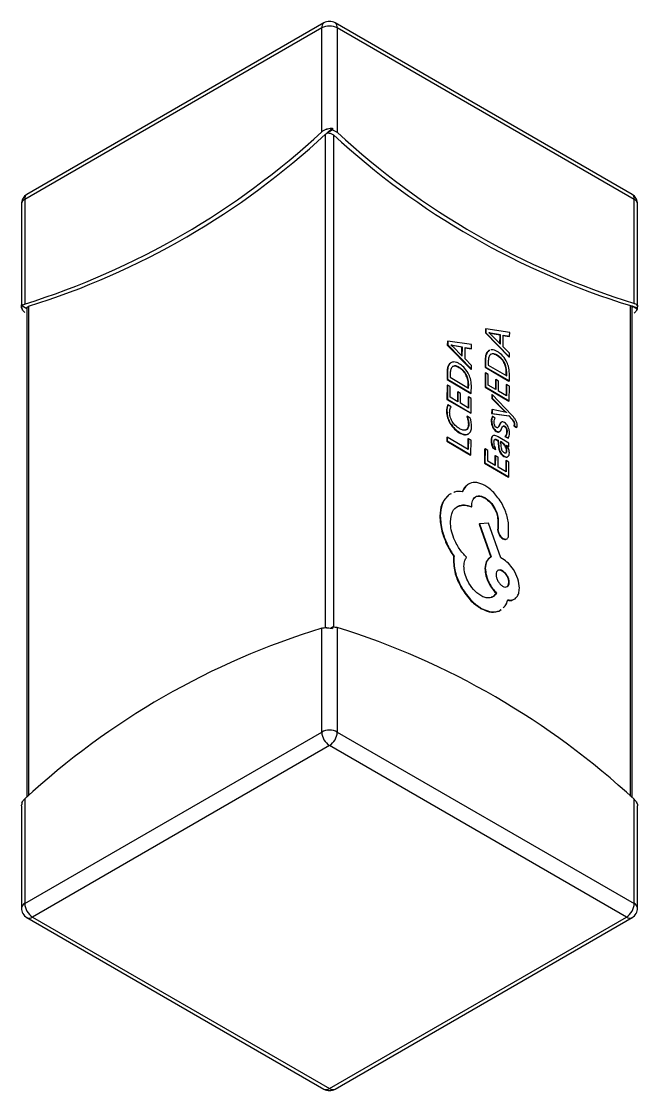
# Model space of a CAD drawing. Header units: millimetres. Extents: x 206 to 880, y 122 to 722.
# Drawn here: x 777.16 to 788.31, y 301.52 to 320.86 of the extents above; entities that cross this region are included whole.
import ezdxf

# ---------------------------------------------------------------- set-up
doc = ezdxf.new("R2010")
doc.units = ezdxf.units.MM

msp = doc.modelspace()

# ---------------------------------------------------------------- linework, layer by layer
at = {"color": 7, "linetype": 'Continuous', "lineweight": 25}
for p, q in [((782.59, 320.744), (777.216, 317.642)), ((782.631, 320.836), (777.257, 317.733)), ((782.59, 318.863), (782.59, 320.744)), ((788.205, 317.733), (782.831, 320.836)), ((782.872, 320.744), (782.872, 318.851)), ((788.246, 317.642), (782.872, 320.744)), ((782.66, 309.894), (782.66, 318.823)), ((782.679, 318.915), (782.679, 318.919)), ((782.691, 318.909), (782.679, 318.915)), ((782.691, 318.849), (782.783, 318.903)), ((782.691, 318.849), (782.691, 318.842)), ((782.783, 318.932), (782.783, 318.903)), ((782.802, 318.81), (782.802, 309.907)), ((777.216, 317.642), (777.216, 315.749)), ((788.246, 315.761), (788.246, 317.642)), ((777.157, 317.56), (777.157, 315.71)), ((788.305, 315.71), (788.305, 317.56)), ((777.164, 315.748), (777.164, 315.719)), ((777.256, 315.665), (777.164, 315.719)), ((777.175, 315.678), (777.164, 315.671)), ((777.164, 315.671), (777.164, 315.675)), ((777.257, 315.687), (777.257, 306.833)), ((777.286, 315.708), (777.286, 306.858)), ((788.176, 306.846), (788.176, 315.72)), ((788.205, 306.821), (788.205, 315.687)), ((788.298, 315.659), (788.206, 315.712)), ((788.298, 315.731), (788.287, 315.725)), ((788.298, 315.731), (788.298, 315.735)), ((788.298, 315.688), (788.298, 315.659)), ((777.256, 315.665), (777.257, 315.665)), ((785.558, 315.299), (785.551, 315.295)), ((785.551, 315.295), (785.551, 315.227)), ((785.558, 315.299), (785.558, 315.231)), ((785.991, 315.236), (785.558, 315.299)), ((785.558, 315.231), (785.551, 315.227)), ((785.551, 315.227), (785.981, 314.785)), ((785.558, 315.231), (785.988, 314.789)), ((785.613, 315.232), (785.613, 315.231)), ((785.636, 315.218), (785.624, 315.221)), ((785.643, 315.222), (785.636, 315.218)), ((785.816, 315.188), (785.636, 315.218)), ((785.823, 315.192), (785.643, 315.222)), ((785.643, 315.205), (785.822, 315.025)), ((785.815, 315.032), (785.816, 315.188)), ((785.823, 315.192), (785.816, 315.188)), ((785.822, 315.025), (785.823, 315.192)), ((785.871, 314.977), (785.872, 315.183)), ((785.872, 315.183), (785.99, 315.165)), ((785.872, 315.178), (785.983, 315.161)), ((785.99, 315.165), (785.983, 315.161)), ((785.99, 315.165), (785.991, 315.236)), ((784.863, 315.074), (784.862, 315.006)), ((784.87, 315.01), (784.862, 315.006)), ((784.862, 315.006), (785.293, 314.564)), ((784.87, 315.078), (784.863, 315.074)), ((784.87, 315.078), (784.87, 315.01)), ((785.303, 315.015), (784.87, 315.078)), ((784.87, 315.01), (785.3, 314.568)), ((784.925, 315.011), (784.925, 315.01)), ((784.948, 314.997), (784.936, 315)), ((784.955, 315.001), (784.948, 314.997)), ((785.128, 314.967), (784.948, 314.997)), ((785.135, 314.971), (784.955, 315.001)), ((784.955, 314.984), (785.134, 314.805)), ((785.127, 314.812), (785.128, 314.967)), ((785.135, 314.971), (785.128, 314.967)), ((785.134, 314.805), (785.135, 314.971)), ((785.183, 314.756), (785.184, 314.962)), ((785.184, 314.962), (785.302, 314.944)), ((785.184, 314.957), (785.295, 314.94)), ((785.302, 314.944), (785.295, 314.94)), ((785.302, 314.944), (785.303, 315.015)), ((785.624, 314.907), (785.606, 314.902)), ((785.613, 314.906), (785.606, 314.902)), ((785.631, 314.911), (785.613, 314.906)), ((785.988, 314.86), (785.871, 314.977)), ((785.3, 314.639), (785.183, 314.756)), ((785.548, 314.747), (785.547, 314.606)), ((785.555, 314.752), (785.548, 314.747)), ((785.555, 314.752), (785.554, 314.61)), ((785.604, 314.72), (785.604, 314.645)), ((785.661, 314.841), (785.639, 314.835)), ((785.668, 314.845), (785.646, 314.839)), ((785.768, 314.823), (785.761, 314.819)), ((785.988, 314.789), (785.981, 314.785)), ((785.988, 314.789), (785.988, 314.86)), ((784.86, 314.526), (784.859, 314.385)), ((784.867, 314.531), (784.86, 314.526)), ((784.867, 314.531), (784.866, 314.389)), ((784.925, 314.685), (784.918, 314.681)), ((784.973, 314.62), (784.951, 314.614)), ((784.98, 314.624), (784.958, 314.618)), ((785.08, 314.602), (785.072, 314.598)), ((785.3, 314.568), (785.293, 314.564)), ((785.3, 314.568), (785.3, 314.639)), ((785.554, 314.61), (785.547, 314.606)), ((785.547, 314.606), (785.978, 314.353)), ((785.554, 314.61), (785.985, 314.357)), ((785.604, 314.645), (785.937, 314.45)), ((785.893, 314.696), (785.886, 314.692)), ((785.937, 314.522), (785.93, 314.518)), ((785.93, 314.454), (785.93, 314.518)), ((785.937, 314.45), (785.937, 314.522)), ((784.866, 314.389), (784.859, 314.385)), ((784.859, 314.385), (785.29, 314.132)), ((784.866, 314.389), (785.297, 314.136)), ((784.916, 314.499), (784.916, 314.424)), ((784.916, 314.424), (785.248, 314.229)), ((785.205, 314.475), (785.198, 314.471)), ((785.546, 314.501), (785.545, 314.245)), ((785.553, 314.505), (785.546, 314.501)), ((785.553, 314.505), (785.552, 314.249)), ((785.603, 314.476), (785.553, 314.505)), ((785.602, 314.284), (785.603, 314.476)), ((785.734, 314.377), (785.733, 314.207)), ((785.741, 314.381), (785.734, 314.377)), ((785.741, 314.381), (785.74, 314.203)), ((785.79, 314.352), (785.741, 314.381)), ((785.789, 314.174), (785.79, 314.352)), ((785.985, 314.357), (785.978, 314.353)), ((785.985, 314.357), (785.986, 314.494)), ((784.858, 314.28), (784.856, 314.024)), ((784.865, 314.284), (784.858, 314.28)), ((784.865, 314.284), (784.863, 314.028)), ((784.915, 314.255), (784.865, 314.284)), ((784.914, 314.063), (784.915, 314.255)), ((785.046, 314.156), (785.045, 313.986)), ((785.053, 314.16), (785.046, 314.156)), ((785.053, 314.16), (785.052, 313.982)), ((785.102, 314.131), (785.053, 314.16)), ((785.101, 313.953), (785.102, 314.131)), ((785.241, 314.233), (785.242, 314.297)), ((785.249, 314.301), (785.242, 314.297)), ((785.248, 314.229), (785.249, 314.301)), ((785.297, 314.136), (785.29, 314.132)), ((785.297, 314.136), (785.298, 314.273)), ((785.552, 314.249), (785.545, 314.245)), ((785.545, 314.245), (785.976, 313.992)), ((785.552, 314.249), (785.983, 313.997)), ((785.74, 314.203), (785.602, 314.284)), ((785.934, 314.089), (785.789, 314.174)), ((785.929, 314.288), (785.927, 314.094)), ((785.936, 314.292), (785.929, 314.288)), ((785.936, 314.292), (785.934, 314.089)), ((785.985, 314.264), (785.936, 314.292)), ((785.983, 313.997), (785.985, 314.264)), ((784.863, 314.028), (784.856, 314.024)), ((784.856, 314.024), (785.288, 313.772)), ((784.863, 314.028), (785.295, 313.776)), ((785.052, 313.982), (784.914, 314.063)), ((785.246, 313.868), (785.101, 313.953)), ((785.24, 314.067), (785.239, 313.873)), ((785.247, 314.071), (785.24, 314.067)), ((785.247, 314.071), (785.246, 313.868)), ((785.297, 314.043), (785.247, 314.071)), ((785.295, 313.776), (785.297, 314.043)), ((785.668, 314.106), (785.667, 314.041)), ((785.674, 314.046), (785.667, 314.041)), ((785.667, 314.041), (785.899, 313.809)), ((785.675, 314.11), (785.668, 314.106)), ((785.675, 314.11), (785.674, 314.046)), ((785.674, 314.046), (785.906, 313.813)), ((786.028, 313.741), (785.675, 314.11)), ((785.983, 313.997), (785.976, 313.992)), ((784.855, 313.815), (784.848, 313.811)), ((784.873, 313.923), (784.866, 313.919)), ((784.931, 313.889), (784.873, 313.923)), ((785.295, 313.776), (785.288, 313.772)), ((785.666, 313.835), (785.665, 313.766)), ((785.673, 313.77), (785.665, 313.766)), ((785.665, 313.766), (785.974, 313.725)), ((785.673, 313.839), (785.666, 313.835)), ((785.673, 313.839), (785.673, 313.77)), ((785.905, 313.796), (785.673, 313.839)), ((785.673, 313.77), (785.981, 313.729)), ((785.906, 313.813), (785.899, 313.809)), ((785.931, 313.789), (785.905, 313.796)), ((785.931, 313.791), (785.929, 313.79)), ((785.931, 313.791), (785.931, 313.789)), ((784.917, 313.596), (784.91, 313.592)), ((785.223, 313.718), (785.216, 313.714)), ((785.276, 313.687), (785.223, 313.718)), ((785.251, 313.573), (785.244, 313.569)), ((785.665, 313.64), (785.658, 313.636)), ((785.679, 313.716), (785.672, 313.712)), ((785.731, 313.686), (785.679, 313.716)), ((785.805, 313.558), (785.798, 313.554)), ((785.839, 313.611), (785.832, 313.607)), ((785.846, 313.615), (785.838, 313.611)), ((785.981, 313.729), (785.974, 313.725)), ((785.974, 313.725), (786.03, 313.665)), ((785.981, 313.729), (786.037, 313.669)), ((786.037, 313.669), (786.03, 313.665)), ((786.073, 313.548), (786.066, 313.544)), ((786.08, 313.579), (786.073, 313.575)), ((786.073, 313.548), (786.121, 313.52)), ((785.084, 313.426), (785.077, 313.422)), ((785.241, 313.398), (785.234, 313.394)), ((785.689, 313.528), (785.681, 313.524)), ((785.754, 313.45), (785.747, 313.445)), ((785.803, 313.439), (785.796, 313.435)), ((785.804, 313.438), (785.811, 313.442)), ((785.902, 313.539), (785.894, 313.535)), ((785.912, 313.356), (785.905, 313.352)), ((785.912, 313.356), (785.968, 313.324)), ((785.943, 313.441), (785.936, 313.437)), ((786.066, 313.544), (786.114, 313.516)), ((786.121, 313.52), (786.114, 313.516)), ((784.859, 313.339), (784.852, 313.335)), ((784.852, 313.335), (784.852, 313.271)), ((784.859, 313.275), (784.852, 313.271)), ((784.852, 313.271), (785.283, 313.018)), ((784.859, 313.339), (784.859, 313.275)), ((785.241, 313.115), (784.859, 313.339)), ((784.859, 313.275), (785.29, 313.022)), ((785.236, 313.309), (785.234, 313.119)), ((785.243, 313.313), (785.236, 313.309)), ((785.243, 313.313), (785.241, 313.115)), ((785.292, 313.284), (785.243, 313.313)), ((785.29, 313.022), (785.292, 313.284)), ((785.662, 313.29), (785.655, 313.285)), ((785.782, 313.286), (785.775, 313.282)), ((785.775, 313.282), (785.787, 313.169)), ((785.978, 313.233), (785.78, 313.349)), ((785.782, 313.286), (785.794, 313.173)), ((785.794, 313.173), (785.787, 313.169)), ((785.853, 313.244), (785.823, 313.262)), ((785.823, 313.262), (785.833, 313.173)), ((785.846, 313.24), (785.824, 313.253)), ((785.853, 313.244), (785.846, 313.24)), ((785.905, 313.352), (785.961, 313.32)), ((785.916, 313.181), (785.909, 313.177)), ((785.93, 313.199), (785.978, 313.171)), ((785.93, 313.197), (785.93, 313.199)), ((785.937, 313.187), (785.971, 313.167)), ((785.968, 313.324), (785.961, 313.32)), ((785.978, 313.171), (785.971, 313.167)), ((785.978, 313.171), (785.978, 313.233)), ((785.29, 313.022), (785.283, 313.018)), ((785.538, 313.126), (785.536, 312.87)), ((785.545, 313.13), (785.538, 313.126)), ((785.545, 313.13), (785.543, 312.874)), ((785.594, 313.101), (785.545, 313.13)), ((785.593, 312.909), (785.594, 313.101)), ((785.69, 313.151), (785.683, 313.147)), ((785.683, 313.147), (785.736, 313.116)), ((785.69, 313.151), (785.743, 313.12)), ((785.725, 313.002), (785.724, 312.833)), ((785.732, 313.006), (785.725, 313.002)), ((785.732, 313.006), (785.731, 312.829)), ((785.782, 312.977), (785.732, 313.006)), ((785.743, 313.12), (785.736, 313.116)), ((785.781, 312.8), (785.782, 312.977)), ((785.894, 312.997), (785.887, 312.992)), ((785.94, 313.099), (785.933, 313.094)), ((785.951, 312.983), (785.958, 312.987)), ((785.96, 312.989), (785.958, 312.988)), ((785.543, 312.874), (785.536, 312.87)), ((785.536, 312.87), (785.968, 312.618)), ((785.543, 312.874), (785.975, 312.622)), ((785.731, 312.829), (785.593, 312.909)), ((785.926, 312.715), (785.781, 312.8)), ((785.92, 312.913), (785.919, 312.719)), ((785.927, 312.918), (785.92, 312.913)), ((785.927, 312.918), (785.926, 312.715)), ((785.976, 312.889), (785.927, 312.918)), ((785.975, 312.622), (785.976, 312.889)), ((785.975, 312.622), (785.968, 312.618)), ((784.924, 312.314), (784.89, 312.299)), ((784.897, 312.303), (784.89, 312.299)), ((784.932, 312.318), (784.897, 312.303)), ((785.546, 312.245), (785.539, 312.241)), ((785.305, 312.082), (785.298, 312.078)), ((785.305, 312.082), (785.305, 312.11)), ((784.734, 311.916), (784.727, 311.912)), ((785.777, 311.847), (785.776, 311.688)), ((785.784, 311.851), (785.777, 311.847)), ((785.784, 311.851), (785.783, 311.692)), ((785.445, 311.773), (785.437, 311.769)), ((785.437, 311.769), (785.649, 311.17)), ((785.608, 311.787), (785.445, 311.773)), ((785.445, 311.773), (785.656, 311.175)), ((785.832, 311.16), (785.608, 311.787)), ((785.779, 311.673), (785.772, 311.669)), ((785.783, 311.692), (785.776, 311.688)), ((785.97, 311.554), (785.971, 311.763)), ((784.851, 311.423), (784.844, 311.419)), ((785.874, 311.508), (785.867, 311.504)), ((784.979, 311.111), (784.972, 311.107)), ((784.985, 311.188), (784.978, 311.184)), ((785.656, 311.175), (785.649, 311.17)), ((785.862, 311.142), (785.832, 311.16)), ((785.55, 310.971), (785.543, 310.967)), ((785.983, 310.714), (785.976, 310.71)), ((785.123, 310.619), (785.116, 310.615)), ((785.751, 310.521), (785.744, 310.516)), ((785.472, 310.248), (785.465, 310.244)), ((785.8, 310.196), (785.83, 310.222)), ((785.807, 310.201), (785.8, 310.196)), ((785.807, 310.201), (785.837, 310.226)), ((782.59, 308.006), (782.59, 309.887)), ((782.679, 309.891), (782.679, 309.895)), ((782.684, 309.892), (782.679, 309.895)), ((782.747, 309.886), (782.783, 309.907)), ((782.783, 309.907), (782.783, 309.878)), ((782.872, 309.899), (782.872, 308.006)), ((777.216, 304.904), (782.59, 308.006)), ((782.872, 308.006), (788.246, 304.904)), ((782.731, 307.761), (777.357, 304.659)), ((788.105, 304.659), (782.731, 307.761)), ((777.216, 306.797), (777.216, 304.904)), ((788.246, 304.904), (788.246, 306.784)), ((777.157, 306.672), (777.157, 304.822)), ((777.164, 306.723), (777.164, 306.694)), ((788.298, 306.707), (788.298, 306.711)), ((788.301, 306.702), (788.304, 306.672)), ((788.305, 304.822), (788.305, 306.672)), ((777.257, 304.649), (782.631, 301.546)), ((777.357, 304.659), (782.731, 301.556)), ((782.731, 301.556), (788.105, 304.659)), ((782.831, 301.546), (788.205, 304.649))]:
    msp.add_line(p, q, dxfattribs=at)
at = {"color": 7, "linetype": 'Continuous', "lineweight": 25, "flags": 128}
msp.add_lwpolyline([(788.206, 315.712), (788.201, 315.711), (788.197, 315.711)], dxfattribs=at)
at = {"color": 7, "linetype": 'Continuous', "lineweight": 25}
for centre, radius, start, end in [((782.69, 320.754), 0.101, 125.698, 185.6204), ((782.731, 320.471), 0.307, 62.6097, 117.3903), ((782.731, 320.662), 0.2, 60.0027, 119.9973), ((782.772, 320.754), 0.101, 354.3796, 54.302), ((773.023, 329.177), 14.067, 287.3407, 312.8495), ((773.094, 329.136), 14.067, 287.3407, 312.8495), ((795.885, 333.723), 19.839, 228.2659, 228.3095), ((769.536, 333.7), 19.839, 311.534, 311.8908), ((792.287, 329.088), 13.985, 227.2961, 252.9052), ((792.358, 329.129), 13.985, 227.2961, 252.9052), ((777.357, 317.56), 0.2, 119.9973, 180), ((777.257, 317.55), 0.101, 114.3747, 174.3052), ((777.316, 317.652), 0.101, 125.698, 185.6204), ((788.105, 317.56), 0.2, 0, 60.0027), ((788.146, 317.652), 0.101, 354.3796, 54.302), ((788.205, 317.55), 0.101, 5.6948, 65.6253), ((774.847, 324.501), 9.125, 284.7104, 284.7837), ((790.575, 324.524), 9.125, 254.9537, 255.5526), ((786.701, 296.519), 13.985, 107.0948, 132.7039), ((778.68, 296.471), 14.067, 47.1505, 72.6593), ((782.731, 307.733), 0.307, 62.6097, 117.3903), ((782.897, 308.02), 0.307, 182.6055, 237.3945), ((782.565, 308.02), 0.307, 302.6055, 357.3945), ((777.257, 304.812), 0.101, 114.3747, 174.3052), ((777.523, 304.918), 0.307, 182.6055, 237.3945), ((787.939, 304.918), 0.307, 302.6055, 357.3945), ((788.205, 304.812), 0.101, 5.6948, 65.6253), ((777.357, 304.822), 0.2, 180, 240.0027), ((777.298, 304.74), 0.101, 245.686, 305.6182), ((788.164, 304.74), 0.101, 234.3818, 294.314), ((788.105, 304.822), 0.2, 299.9973, 0), ((782.672, 301.638), 0.101, 245.686, 305.6182), ((782.79, 301.638), 0.101, 234.3818, 294.314), ((782.731, 301.72), 0.2, 240.0027, 299.9973)]:
    msp.add_arc(centre, radius, start, end, dxfattribs=at)
for points, knots in [([(782.59, 318.863), (782.605, 318.875), (782.631, 318.896), (782.665, 318.909), (782.679, 318.915)], [0, 0, 0, 0, 0.560034, 1, 1, 1, 1]), ([(782.66, 318.823), (782.665, 318.827), (782.675, 318.834), (782.686, 318.84), (782.691, 318.842)], [0, 0, 0, 0, 0.559806, 1, 1, 1, 1]), ([(782.679, 318.919), (782.681, 318.919), (782.685, 318.919), (782.689, 318.919), (782.691, 318.919)], [0, 0, 0, 0, 0.56, 1, 1, 1, 1]), ([(782.691, 318.919), (782.708, 318.923), (782.739, 318.931), (782.769, 318.932), (782.783, 318.932)], [0, 0, 0, 0, 0.559859, 1, 1, 1, 1]), ([(782.691, 318.919), (782.691, 318.917), (782.691, 318.914), (782.691, 318.91), (782.691, 318.909)], [0, 0, 0, 0, 0.559989, 1, 1, 1, 1]), ([(782.691, 318.842), (782.701, 318.843), (782.723, 318.845), (782.764, 318.836), (782.788, 318.82), (782.802, 318.81)], [0, 0, 0, 0, 0.280252, 0.560887, 1, 1, 1, 1]), ([(782.783, 318.903), (782.801, 318.895), (782.835, 318.881), (782.861, 318.86), (782.872, 318.851)], [0, 0, 0, 0, 0.559694, 1, 1, 1, 1]), ([(777.161, 315.68), (777.159, 315.693), (777.155, 315.716), (777.161, 315.738), (777.164, 315.748)], [0, 0, 0, 0, 0.559819, 1, 1, 1, 1]), ([(777.161, 315.68), (777.164, 315.68), (777.168, 315.679), (777.173, 315.678), (777.175, 315.678)], [0, 0, 0, 0, 0.559989, 1, 1, 1, 1]), ([(777.164, 315.675), (777.163, 315.676), (777.162, 315.678), (777.162, 315.679), (777.161, 315.68)], [0, 0, 0, 0, 0.56, 1, 1, 1, 1]), ([(777.164, 315.719), (777.17, 315.725), (777.182, 315.738), (777.205, 315.745), (777.216, 315.749)], [0, 0, 0, 0, 0.558396, 1, 1, 1, 1]), ([(777.258, 315.682), (777.258, 315.686), (777.259, 315.697), (777.275, 315.704), (777.286, 315.708)], [0, 0, 0, 0, 0.330823, 1, 1, 1, 1]), ([(788.176, 315.72), (788.18, 315.719), (788.189, 315.716), (788.194, 315.712), (788.197, 315.711)], [0, 0, 0, 0, 0.559806, 1, 1, 1, 1]), ([(788.197, 315.711), (788.201, 315.703), (788.206, 315.694), (788.204, 315.684), (788.204, 315.682)], [0, 0, 0, 0, 0.815158, 1, 1, 1, 1]), ([(788.246, 315.761), (788.259, 315.757), (788.282, 315.749), (788.293, 315.737), (788.298, 315.731)], [0, 0, 0, 0, 0.559773, 1, 1, 1, 1]), ([(788.287, 315.725), (788.29, 315.725), (788.294, 315.726), (788.299, 315.727), (788.301, 315.727)], [0, 0, 0, 0, 0.560011, 1, 1, 1, 1]), ([(788.298, 315.735), (788.299, 315.733), (788.3, 315.731), (788.301, 315.728), (788.301, 315.727)], [0, 0, 0, 0, 0.56, 1, 1, 1, 1]), ([(788.301, 315.727), (788.303, 315.72), (788.308, 315.708), (788.301, 315.694), (788.298, 315.688)], [0, 0, 0, 0, 0.559705, 1, 1, 1, 1]), ([(777.216, 315.598), (777.203, 315.611), (777.18, 315.634), (777.169, 315.66), (777.164, 315.671)], [0, 0, 0, 0, 0.559975, 1, 1, 1, 1]), ([(788.298, 315.659), (788.292, 315.644), (788.28, 315.618), (788.257, 315.595), (788.246, 315.586)], [0, 0, 0, 0, 0.559772, 1, 1, 1, 1]), ([(785.643, 315.222), (785.639, 315.223), (785.629, 315.226), (785.619, 315.23), (785.613, 315.232)], [0, 0, 0, 0, 0.461299, 1, 1, 1, 1]), ([(785.613, 315.231), (785.62, 315.226), (785.63, 315.218), (785.64, 315.208), (785.643, 315.205)], [0, 0, 0, 0, 0.62739, 1, 1, 1, 1]), ([(784.955, 315.001), (784.951, 315.002), (784.941, 315.005), (784.93, 315.009), (784.925, 315.011)], [0, 0, 0, 0, 0.461299, 1, 1, 1, 1]), ([(784.925, 315.01), (784.931, 315.005), (784.942, 314.997), (784.951, 314.987), (784.955, 314.984)], [0, 0, 0, 0, 0.62739, 1, 1, 1, 1]), ([(785.606, 314.902), (785.587, 314.882), (785.553, 314.845), (785.549, 314.778), (785.548, 314.747)], [0, 0, 0, 0, 0.541032, 1, 1, 1, 1]), ([(785.613, 314.906), (785.595, 314.886), (785.56, 314.849), (785.557, 314.782), (785.555, 314.752)], [0, 0, 0, 0, 0.541032, 1, 1, 1, 1]), ([(785.767, 314.891), (785.75, 314.9), (785.717, 314.916), (785.677, 314.927), (785.659, 314.92), (785.653, 314.918)], [0, 0, 0, 0, 0.422131, 0.812827, 1, 1, 1, 1]), ([(785.646, 314.839), (785.633, 314.824), (785.608, 314.795), (785.606, 314.744), (785.604, 314.72)], [0, 0, 0, 0, 0.529515, 1, 1, 1, 1]), ([(785.768, 314.823), (785.754, 314.83), (785.727, 314.844), (785.695, 314.854), (785.681, 314.849), (785.677, 314.848)], [0, 0, 0, 0, 0.441196, 0.833008, 1, 1, 1, 1]), ([(785.761, 314.819), (785.747, 314.826), (785.72, 314.839), (785.691, 314.85), (785.679, 314.846), (785.677, 314.846)], [0, 0, 0, 0, 0.488851, 0.922983, 1, 1, 1, 1]), ([(785.886, 314.692), (785.877, 314.706), (785.859, 314.736), (785.816, 314.782), (785.782, 314.804), (785.761, 314.819)], [0, 0, 0, 0, 0.25995, 0.527871, 1, 1, 1, 1]), ([(785.927, 314.722), (785.902, 314.761), (785.855, 314.833), (785.794, 314.873), (785.767, 314.891)], [0, 0, 0, 0, 0.540507, 1, 1, 1, 1]), ([(785.893, 314.696), (785.884, 314.711), (785.866, 314.74), (785.823, 314.786), (785.789, 314.808), (785.768, 314.823)], [0, 0, 0, 0, 0.25995, 0.527871, 1, 1, 1, 1]), ([(785.986, 314.494), (785.984, 314.537), (785.98, 314.611), (785.943, 314.689), (785.927, 314.722)], [0, 0, 0, 0, 0.577296, 1, 1, 1, 1]), ([(784.918, 314.681), (784.899, 314.661), (784.865, 314.624), (784.861, 314.557), (784.86, 314.526)], [0, 0, 0, 0, 0.541032, 1, 1, 1, 1]), ([(784.925, 314.685), (784.906, 314.665), (784.872, 314.628), (784.868, 314.561), (784.867, 314.531)], [0, 0, 0, 0, 0.541032, 1, 1, 1, 1]), ([(784.958, 314.618), (784.944, 314.603), (784.92, 314.574), (784.917, 314.523), (784.916, 314.499)], [0, 0, 0, 0, 0.529515, 1, 1, 1, 1]), ([(785.078, 314.67), (785.061, 314.679), (785.029, 314.696), (784.973, 314.707), (784.943, 314.693), (784.925, 314.685)], [0, 0, 0, 0, 0.297635, 0.573106, 1, 1, 1, 1]), ([(785.08, 314.602), (785.066, 314.609), (785.039, 314.623), (785.007, 314.633), (784.993, 314.628), (784.989, 314.627)], [0, 0, 0, 0, 0.441196, 0.833008, 1, 1, 1, 1]), ([(785.072, 314.598), (785.059, 314.605), (785.032, 314.618), (785.003, 314.629), (784.991, 314.625), (784.989, 314.625)], [0, 0, 0, 0, 0.488851, 0.922983, 1, 1, 1, 1]), ([(785.198, 314.471), (785.189, 314.486), (785.171, 314.515), (785.128, 314.561), (785.094, 314.583), (785.072, 314.598)], [0, 0, 0, 0, 0.25995, 0.527871, 1, 1, 1, 1]), ([(785.239, 314.501), (785.213, 314.54), (785.167, 314.612), (785.106, 314.652), (785.078, 314.67)], [0, 0, 0, 0, 0.540507, 1, 1, 1, 1]), ([(785.205, 314.475), (785.196, 314.49), (785.178, 314.519), (785.135, 314.565), (785.101, 314.587), (785.08, 314.602)], [0, 0, 0, 0, 0.25995, 0.527871, 1, 1, 1, 1]), ([(785.93, 314.518), (785.928, 314.552), (785.926, 314.608), (785.897, 314.668), (785.886, 314.692)], [0, 0, 0, 0, 0.591294, 1, 1, 1, 1]), ([(785.937, 314.522), (785.936, 314.556), (785.933, 314.612), (785.905, 314.672), (785.893, 314.696)], [0, 0, 0, 0, 0.591294, 1, 1, 1, 1]), ([(785.242, 314.297), (785.24, 314.331), (785.238, 314.387), (785.209, 314.447), (785.198, 314.471)], [0, 0, 0, 0, 0.591294, 1, 1, 1, 1]), ([(785.249, 314.301), (785.247, 314.335), (785.245, 314.391), (785.216, 314.451), (785.205, 314.475)], [0, 0, 0, 0, 0.591294, 1, 1, 1, 1]), ([(785.298, 314.273), (785.296, 314.316), (785.291, 314.39), (785.254, 314.468), (785.239, 314.501)], [0, 0, 0, 0, 0.577296, 1, 1, 1, 1]), ([(784.866, 313.919), (784.86, 313.902), (784.849, 313.87), (784.848, 313.831), (784.848, 313.811)], [0, 0, 0, 0, 0.516592, 1, 1, 1, 1]), ([(784.848, 313.811), (784.851, 313.771), (784.856, 313.699), (784.894, 313.624), (784.91, 313.592)], [0, 0, 0, 0, 0.568137, 1, 1, 1, 1]), ([(784.873, 313.923), (784.867, 313.906), (784.856, 313.874), (784.855, 313.835), (784.855, 313.815)], [0, 0, 0, 0, 0.516592, 1, 1, 1, 1]), ([(784.855, 313.815), (784.858, 313.775), (784.863, 313.703), (784.901, 313.628), (784.917, 313.596)], [0, 0, 0, 0, 0.568137, 1, 1, 1, 1]), ([(784.905, 313.787), (784.907, 313.809), (784.909, 313.849), (784.925, 313.877), (784.931, 313.889)], [0, 0, 0, 0, 0.564823, 1, 1, 1, 1]), ([(784.952, 313.623), (784.937, 313.654), (784.909, 313.71), (784.906, 313.763), (784.905, 313.787)], [0, 0, 0, 0, 0.545172, 1, 1, 1, 1]), ([(785.899, 313.809), (785.904, 313.804), (785.909, 313.798), (785.915, 313.794), (785.916, 313.793)], [0, 0, 0, 0, 0.927951, 1, 1, 1, 1]), ([(785.906, 313.813), (785.911, 313.808), (785.919, 313.8), (785.927, 313.793), (785.931, 313.791)], [0, 0, 0, 0, 0.638425, 1, 1, 1, 1]), ([(786.126, 313.557), (786.125, 313.573), (786.122, 313.605), (786.098, 313.655), (786.066, 313.701), (786.041, 313.727), (786.028, 313.741)], [0, 0, 0, 0, 0.242258, 0.495139, 0.726622, 1, 1, 1, 1]), ([(784.91, 313.592), (784.937, 313.553), (784.987, 313.481), (785.049, 313.441), (785.077, 313.422)], [0, 0, 0, 0, 0.535916, 1, 1, 1, 1]), ([(784.917, 313.596), (784.944, 313.557), (784.994, 313.485), (785.056, 313.445), (785.084, 313.426)], [0, 0, 0, 0, 0.535916, 1, 1, 1, 1]), ([(785.082, 313.495), (785.054, 313.514), (785.006, 313.545), (784.968, 313.601), (784.952, 313.623)], [0, 0, 0, 0, 0.585906, 1, 1, 1, 1]), ([(785.244, 313.569), (785.242, 313.542), (785.238, 313.496), (785.21, 313.476), (785.198, 313.468)], [0, 0, 0, 0, 0.571087, 1, 1, 1, 1]), ([(785.251, 313.573), (785.249, 313.547), (785.245, 313.5), (785.217, 313.48), (785.205, 313.472)], [0, 0, 0, 0, 0.571087, 1, 1, 1, 1]), ([(785.216, 313.714), (785.225, 313.687), (785.242, 313.636), (785.243, 313.59), (785.244, 313.569)], [0, 0, 0, 0, 0.540106, 1, 1, 1, 1]), ([(785.223, 313.718), (785.232, 313.691), (785.249, 313.64), (785.251, 313.594), (785.251, 313.573)], [0, 0, 0, 0, 0.540106, 1, 1, 1, 1]), ([(785.301, 313.535), (785.3, 313.563), (785.299, 313.612), (785.283, 313.665), (785.276, 313.687)], [0, 0, 0, 0, 0.595834, 1, 1, 1, 1]), ([(785.672, 313.712), (785.667, 313.7), (785.659, 313.677), (785.658, 313.649), (785.658, 313.636)], [0, 0, 0, 0, 0.549614, 1, 1, 1, 1]), ([(785.658, 313.636), (785.658, 313.615), (785.66, 313.579), (785.675, 313.54), (785.681, 313.524)], [0, 0, 0, 0, 0.581614, 1, 1, 1, 1]), ([(785.679, 313.716), (785.674, 313.704), (785.666, 313.681), (785.665, 313.653), (785.665, 313.64)], [0, 0, 0, 0, 0.549614, 1, 1, 1, 1]), ([(785.665, 313.64), (785.666, 313.619), (785.667, 313.583), (785.682, 313.544), (785.689, 313.528)], [0, 0, 0, 0, 0.581614, 1, 1, 1, 1]), ([(785.708, 313.609), (785.71, 313.626), (785.712, 313.657), (785.725, 313.677), (785.731, 313.686)], [0, 0, 0, 0, 0.567156, 1, 1, 1, 1]), ([(785.72, 313.553), (785.716, 313.563), (785.709, 313.583), (785.709, 313.6), (785.708, 313.609)], [0, 0, 0, 0, 0.523627, 1, 1, 1, 1]), ([(785.75, 313.516), (785.746, 313.519), (785.74, 313.523), (785.729, 313.535), (785.723, 313.546), (785.72, 313.553)], [0, 0, 0, 0, 0.279552, 0.548934, 1, 1, 1, 1]), ([(785.798, 313.554), (785.793, 313.542), (785.786, 313.525), (785.775, 313.513), (785.771, 313.509)], [0, 0, 0, 0, 0.676699, 1, 1, 1, 1]), ([(785.805, 313.558), (785.8, 313.547), (785.793, 313.529), (785.782, 313.517), (785.778, 313.513)], [0, 0, 0, 0, 0.676699, 1, 1, 1, 1]), ([(785.832, 313.606), (785.83, 313.605), (785.824, 313.601), (785.812, 313.584), (785.804, 313.566), (785.798, 313.554)], [0, 0, 0, 0, 0.108832, 0.405546, 1, 1, 1, 1]), ([(785.846, 313.615), (785.842, 313.613), (785.833, 313.607), (785.819, 313.588), (785.811, 313.57), (785.805, 313.558)], [0, 0, 0, 0, 0.211881, 0.474285, 1, 1, 1, 1]), ([(785.897, 313.606), (785.886, 313.611), (785.867, 313.62), (785.852, 313.617), (785.846, 313.615)], [0, 0, 0, 0, 0.572606, 1, 1, 1, 1]), ([(785.963, 313.527), (785.958, 313.536), (785.949, 313.555), (785.927, 313.585), (785.908, 313.598), (785.897, 313.606)], [0, 0, 0, 0, 0.287771, 0.558422, 1, 1, 1, 1]), ([(786.03, 313.665), (786.037, 313.656), (786.05, 313.641), (786.064, 313.616), (786.072, 313.594), (786.072, 313.582), (786.073, 313.575)], [0, 0, 0, 0, 0.321194, 0.592797, 0.792541, 1, 1, 1, 1]), ([(786.037, 313.669), (786.044, 313.66), (786.057, 313.645), (786.071, 313.62), (786.079, 313.598), (786.079, 313.586), (786.08, 313.579)], [0, 0, 0, 0, 0.321194, 0.592797, 0.792541, 1, 1, 1, 1]), ([(786.073, 313.575), (786.072, 313.569), (786.072, 313.557), (786.068, 313.548), (786.066, 313.544)], [0, 0, 0, 0, 0.542056, 1, 1, 1, 1]), ([(786.08, 313.579), (786.079, 313.573), (786.079, 313.561), (786.075, 313.552), (786.073, 313.548)], [0, 0, 0, 0, 0.542056, 1, 1, 1, 1]), ([(786.121, 313.52), (786.123, 313.526), (786.126, 313.537), (786.126, 313.551), (786.126, 313.557)], [0, 0, 0, 0, 0.522339, 1, 1, 1, 1]), ([(785.077, 313.422), (785.111, 313.405), (785.169, 313.376), (785.215, 313.389), (785.234, 313.394)], [0, 0, 0, 0, 0.582615, 1, 1, 1, 1]), ([(785.205, 313.472), (785.185, 313.468), (785.148, 313.46), (785.103, 313.484), (785.082, 313.495)], [0, 0, 0, 0, 0.528199, 1, 1, 1, 1]), ([(785.084, 313.426), (785.118, 313.409), (785.176, 313.38), (785.222, 313.393), (785.241, 313.398)], [0, 0, 0, 0, 0.582615, 1, 1, 1, 1]), ([(785.241, 313.398), (785.26, 313.414), (785.295, 313.444), (785.299, 313.506), (785.301, 313.535)], [0, 0, 0, 0, 0.538195, 1, 1, 1, 1]), ([(785.691, 313.365), (785.687, 313.364), (785.672, 313.36), (785.658, 313.332), (785.656, 313.302), (785.655, 313.285)], [0, 0, 0, 0, 0.16909, 0.548513, 1, 1, 1, 1]), ([(785.78, 313.349), (785.767, 313.356), (785.742, 313.369), (785.709, 313.375), (785.682, 313.366), (785.665, 313.336), (785.663, 313.306), (785.662, 313.29)], [0, 0, 0, 0, 0.215736, 0.397382, 0.561541, 0.761757, 1, 1, 1, 1]), ([(785.681, 313.524), (785.686, 313.514), (785.695, 313.496), (785.717, 313.466), (785.736, 313.453), (785.747, 313.445)], [0, 0, 0, 0, 0.292205, 0.564001, 1, 1, 1, 1]), ([(785.689, 313.528), (785.693, 313.518), (785.702, 313.5), (785.724, 313.471), (785.743, 313.458), (785.754, 313.45)], [0, 0, 0, 0, 0.292205, 0.564001, 1, 1, 1, 1]), ([(785.747, 313.445), (785.757, 313.44), (785.775, 313.431), (785.789, 313.434), (785.796, 313.435)], [0, 0, 0, 0, 0.573775, 1, 1, 1, 1]), ([(785.778, 313.513), (785.774, 313.511), (785.765, 313.508), (785.755, 313.514), (785.75, 313.516)], [0, 0, 0, 0, 0.533014, 1, 1, 1, 1]), ([(785.754, 313.45), (785.764, 313.444), (785.782, 313.436), (785.797, 313.438), (785.803, 313.439)], [0, 0, 0, 0, 0.573775, 1, 1, 1, 1]), ([(785.803, 313.439), (785.807, 313.441), (785.816, 313.445), (785.83, 313.462), (785.838, 313.48), (785.844, 313.491)], [0, 0, 0, 0, 0.204051, 0.464555, 1, 1, 1, 1]), ([(785.844, 313.491), (785.849, 313.504), (785.856, 313.522), (785.868, 313.536), (785.872, 313.54)], [0, 0, 0, 0, 0.667818, 1, 1, 1, 1]), ([(785.872, 313.54), (785.874, 313.542), (785.879, 313.544), (785.889, 313.545), (785.897, 313.541), (785.902, 313.539)], [0, 0, 0, 0, 0.288352, 0.560641, 1, 1, 1, 1]), ([(785.872, 313.54), (785.875, 313.54), (785.882, 313.541), (785.889, 313.537), (785.894, 313.535)], [0, 0, 0, 0, 0.368143, 1, 1, 1, 1]), ([(785.894, 313.535), (785.899, 313.532), (785.908, 313.526), (785.921, 313.51), (785.93, 313.49), (785.935, 313.464), (785.935, 313.447), (785.936, 313.437)], [0, 0, 0, 0, 0.16617, 0.317863, 0.479198, 0.70885, 1, 1, 1, 1]), ([(785.902, 313.539), (785.906, 313.536), (785.915, 313.53), (785.928, 313.514), (785.937, 313.494), (785.942, 313.469), (785.943, 313.451), (785.943, 313.441)], [0, 0, 0, 0, 0.16617, 0.317863, 0.479198, 0.70885, 1, 1, 1, 1]), ([(785.936, 313.437), (785.934, 313.418), (785.931, 313.383), (785.913, 313.362), (785.905, 313.352)], [0, 0, 0, 0, 0.549511, 1, 1, 1, 1]), ([(785.943, 313.441), (785.941, 313.422), (785.938, 313.387), (785.92, 313.366), (785.912, 313.356)], [0, 0, 0, 0, 0.549511, 1, 1, 1, 1]), ([(785.987, 313.409), (785.986, 313.432), (785.985, 313.469), (785.969, 313.51), (785.963, 313.527)], [0, 0, 0, 0, 0.5931, 1, 1, 1, 1]), ([(785.968, 313.324), (785.974, 313.337), (785.985, 313.362), (785.986, 313.394), (785.987, 313.409)], [0, 0, 0, 0, 0.535911, 1, 1, 1, 1]), ([(785.655, 313.285), (785.657, 313.26), (785.659, 313.215), (785.676, 313.167), (785.683, 313.147)], [0, 0, 0, 0, 0.572828, 1, 1, 1, 1]), ([(785.662, 313.29), (785.664, 313.264), (785.666, 313.22), (785.683, 313.171), (785.69, 313.151)], [0, 0, 0, 0, 0.572828, 1, 1, 1, 1]), ([(785.706, 313.258), (785.707, 313.266), (785.708, 313.281), (785.716, 313.297), (785.731, 313.304), (785.754, 313.301), (785.772, 313.291), (785.782, 313.286)], [0, 0, 0, 0, 0.190633, 0.356708, 0.518791, 0.733962, 1, 1, 1, 1]), ([(785.743, 313.12), (785.731, 313.147), (785.71, 313.195), (785.707, 313.239), (785.706, 313.258)], [0, 0, 0, 0, 0.566346, 1, 1, 1, 1]), ([(785.715, 313.294), (785.718, 313.296), (785.726, 313.301), (785.747, 313.296), (785.765, 313.287), (785.775, 313.282)], [0, 0, 0, 0, 0.171189, 0.54179, 1, 1, 1, 1]), ([(785.787, 313.169), (785.789, 313.154), (785.793, 313.127), (785.806, 313.087), (785.825, 313.049), (785.853, 313.015), (785.875, 313), (785.887, 312.992)], [0, 0, 0, 0, 0.223087, 0.413842, 0.584193, 0.78082, 1, 1, 1, 1]), ([(785.794, 313.173), (785.796, 313.158), (785.8, 313.131), (785.813, 313.091), (785.832, 313.053), (785.86, 313.019), (785.882, 313.004), (785.894, 312.997)], [0, 0, 0, 0, 0.223087, 0.413842, 0.584193, 0.78082, 1, 1, 1, 1]), ([(785.833, 313.173), (785.834, 313.158), (785.837, 313.134), (785.847, 313.11), (785.851, 313.102)], [0, 0, 0, 0, 0.641649, 1, 1, 1, 1]), ([(785.909, 313.177), (785.898, 313.191), (785.88, 313.218), (785.857, 313.233), (785.846, 313.24)], [0, 0, 0, 0, 0.542182, 1, 1, 1, 1]), ([(785.916, 313.181), (785.906, 313.195), (785.887, 313.222), (785.864, 313.237), (785.853, 313.244)], [0, 0, 0, 0, 0.542182, 1, 1, 1, 1]), ([(785.933, 313.094), (785.932, 313.11), (785.93, 313.137), (785.915, 313.165), (785.909, 313.177)], [0, 0, 0, 0, 0.563392, 1, 1, 1, 1]), ([(785.94, 313.099), (785.939, 313.114), (785.937, 313.141), (785.922, 313.169), (785.916, 313.181)], [0, 0, 0, 0, 0.563392, 1, 1, 1, 1]), ([(785.985, 313.056), (785.984, 313.07), (785.983, 313.095), (785.967, 313.146), (785.944, 313.177), (785.93, 313.197)], [0, 0, 0, 0, 0.287353, 0.555636, 1, 1, 1, 1]), ([(785.851, 313.102), (785.854, 313.097), (785.86, 313.088), (785.873, 313.074), (785.883, 313.067), (785.89, 313.062)], [0, 0, 0, 0, 0.259426, 0.527409, 1, 1, 1, 1]), ([(785.887, 312.992), (785.901, 312.985), (785.926, 312.973), (785.945, 312.981), (785.953, 312.985)], [0, 0, 0, 0, 0.577345, 1, 1, 1, 1]), ([(785.89, 313.062), (785.894, 313.06), (785.902, 313.056), (785.915, 313.054), (785.922, 313.057), (785.926, 313.059)], [0, 0, 0, 0, 0.292626, 0.566552, 1, 1, 1, 1]), ([(785.894, 312.997), (785.909, 312.99), (785.933, 312.977), (785.952, 312.985), (785.96, 312.989)], [0, 0, 0, 0, 0.577345, 1, 1, 1, 1]), ([(785.919, 313.055), (785.924, 313.06), (785.932, 313.07), (785.933, 313.087), (785.933, 313.094)], [0, 0, 0, 0, 0.529978, 1, 1, 1, 1]), ([(785.926, 313.059), (785.931, 313.064), (785.939, 313.074), (785.94, 313.091), (785.94, 313.099)], [0, 0, 0, 0, 0.529978, 1, 1, 1, 1]), ([(785.96, 312.989), (785.968, 312.997), (785.983, 313.013), (785.984, 313.043), (785.985, 313.056)], [0, 0, 0, 0, 0.527593, 1, 1, 1, 1]), ([(785.217, 312.465), (785.206, 312.458), (785.167, 312.433), (785.147, 312.383), (785.133, 312.348)], [0, 0, 0, 0, 0.291768, 1, 1, 1, 1]), ([(785.544, 312.466), (785.494, 312.488), (785.394, 312.532), (785.273, 312.513), (785.186, 312.452), (785.156, 312.385), (785.14, 312.352)], [0, 0, 0, 0, 0.281479, 0.558611, 0.777607, 1, 1, 1, 1]), ([(785.835, 312.165), (785.786, 312.235), (785.699, 312.36), (785.592, 312.433), (785.544, 312.466)], [0, 0, 0, 0, 0.560121, 1, 1, 1, 1]), ([(784.89, 312.299), (784.839, 312.247), (784.748, 312.155), (784.734, 311.986), (784.727, 311.912)], [0, 0, 0, 0, 0.560447, 1, 1, 1, 1]), ([(784.897, 312.303), (784.846, 312.251), (784.755, 312.159), (784.741, 311.99), (784.734, 311.916)], [0, 0, 0, 0, 0.560447, 1, 1, 1, 1]), ([(785.14, 312.352), (785.089, 312.357), (785.03, 312.364), (784.985, 312.342), (784.979, 312.34)], [0, 0, 0, 0, 0.888971, 1, 1, 1, 1]), ([(785.305, 312.11), (785.31, 312.148), (785.32, 312.223), (785.384, 312.276), (785.462, 312.284), (785.518, 312.258), (785.546, 312.245)], [0, 0, 0, 0, 0.283534, 0.557975, 0.775205, 1, 1, 1, 1]), ([(785.355, 312.24), (785.365, 312.25), (785.39, 312.277), (785.456, 312.279), (785.511, 312.254), (785.539, 312.241)], [0, 0, 0, 0, 0.227935, 0.607361, 1, 1, 1, 1]), ([(785.539, 312.241), (785.573, 312.216), (785.64, 312.168), (785.716, 312.057), (785.764, 311.946), (785.772, 311.88), (785.777, 311.847)], [0, 0, 0, 0, 0.283961, 0.558121, 0.774973, 1, 1, 1, 1]), ([(785.546, 312.245), (785.58, 312.221), (785.647, 312.172), (785.723, 312.061), (785.771, 311.95), (785.779, 311.884), (785.784, 311.851)], [0, 0, 0, 0, 0.283961, 0.558121, 0.774973, 1, 1, 1, 1]), ([(784.918, 311.812), (784.926, 311.877), (784.941, 312.004), (785.043, 312.1), (785.168, 312.128), (785.259, 312.097), (785.305, 312.082)], [0, 0, 0, 0, 0.284476, 0.560431, 0.77786, 1, 1, 1, 1]), ([(785.072, 312.094), (785.102, 312.103), (785.168, 312.125), (785.251, 312.094), (785.298, 312.078)], [0, 0, 0, 0, 0.442173, 1, 1, 1, 1]), ([(785.971, 311.763), (785.96, 311.837), (785.939, 311.972), (785.867, 312.105), (785.835, 312.165)], [0, 0, 0, 0, 0.557617, 1, 1, 1, 1]), ([(784.727, 311.912), (784.734, 311.823), (784.745, 311.663), (784.814, 311.493), (784.844, 311.419)], [0, 0, 0, 0, 0.56138, 1, 1, 1, 1]), ([(784.734, 311.916), (784.741, 311.827), (784.752, 311.667), (784.821, 311.497), (784.851, 311.423)], [0, 0, 0, 0, 0.56138, 1, 1, 1, 1]), ([(785.21, 311.167), (785.164, 311.217), (785.073, 311.318), (784.982, 311.496), (784.927, 311.666), (784.921, 311.763), (784.918, 311.812)], [0, 0, 0, 0, 0.277461, 0.551779, 0.771142, 1, 1, 1, 1]), ([(785.776, 311.688), (785.775, 311.684), (785.774, 311.678), (785.773, 311.672), (785.772, 311.669)], [0, 0, 0, 0, 0.560796, 1, 1, 1, 1]), ([(785.772, 311.669), (785.774, 311.651), (785.778, 311.617), (785.803, 311.567), (785.834, 311.527), (785.856, 311.511), (785.867, 311.504)], [0, 0, 0, 0, 0.283042, 0.558142, 0.775723, 1, 1, 1, 1]), ([(785.783, 311.692), (785.782, 311.689), (785.781, 311.682), (785.78, 311.676), (785.779, 311.673)], [0, 0, 0, 0, 0.560796, 1, 1, 1, 1]), ([(785.779, 311.673), (785.781, 311.655), (785.785, 311.621), (785.81, 311.571), (785.841, 311.531), (785.863, 311.516), (785.874, 311.508)], [0, 0, 0, 0, 0.283042, 0.558142, 0.775723, 1, 1, 1, 1]), ([(784.844, 311.419), (784.866, 311.374), (784.906, 311.293), (784.956, 311.218), (784.978, 311.184)], [0, 0, 0, 0, 0.55532, 1, 1, 1, 1]), ([(784.851, 311.423), (784.873, 311.378), (784.913, 311.297), (784.963, 311.222), (784.985, 311.188)], [0, 0, 0, 0, 0.55532, 1, 1, 1, 1]), ([(785.867, 311.504), (785.881, 311.497), (785.903, 311.487), (785.92, 311.493), (785.926, 311.496)], [0, 0, 0, 0, 0.615077, 1, 1, 1, 1]), ([(785.874, 311.508), (785.887, 311.502), (785.914, 311.49), (785.944, 311.5), (785.964, 311.521), (785.968, 311.543), (785.97, 311.554)], [0, 0, 0, 0, 0.281447, 0.55884, 0.777519, 1, 1, 1, 1]), ([(784.978, 311.184), (784.976, 311.17), (784.973, 311.145), (784.972, 311.118), (784.972, 311.107)], [0, 0, 0, 0, 0.560098, 1, 1, 1, 1]), ([(784.972, 311.107), (784.98, 311.017), (784.994, 310.855), (785.079, 310.689), (785.116, 310.615)], [0, 0, 0, 0, 0.556227, 1, 1, 1, 1]), ([(784.985, 311.188), (784.983, 311.174), (784.98, 311.149), (784.979, 311.123), (784.979, 311.111)], [0, 0, 0, 0, 0.560098, 1, 1, 1, 1]), ([(784.979, 311.111), (784.987, 311.021), (785.001, 310.859), (785.086, 310.693), (785.123, 310.619)], [0, 0, 0, 0, 0.556227, 1, 1, 1, 1]), ([(785.163, 311.007), (785.166, 311.042), (785.171, 311.105), (785.198, 311.148), (785.21, 311.167)], [0, 0, 0, 0, 0.569438, 1, 1, 1, 1]), ([(785.649, 311.17), (785.616, 311.148), (785.557, 311.106), (785.547, 311.01), (785.543, 310.967)], [0, 0, 0, 0, 0.54889, 1, 1, 1, 1]), ([(785.656, 311.175), (785.623, 311.152), (785.564, 311.11), (785.555, 311.014), (785.55, 310.971)], [0, 0, 0, 0, 0.54889, 1, 1, 1, 1]), ([(786.167, 310.61), (786.161, 310.666), (786.15, 310.776), (786.069, 310.939), (785.969, 311.067), (785.898, 311.117), (785.862, 311.142)], [0, 0, 0, 0, 0.283316, 0.558049, 0.775434, 1, 1, 1, 1]), ([(785.467, 310.474), (785.422, 310.508), (785.332, 310.574), (785.233, 310.726), (785.173, 310.877), (785.166, 310.963), (785.163, 311.007)], [0, 0, 0, 0, 0.283316, 0.558049, 0.775434, 1, 1, 1, 1]), ([(785.543, 310.967), (785.547, 310.923), (785.554, 310.838), (785.605, 310.709), (785.67, 310.599), (785.719, 310.544), (785.744, 310.516)], [0, 0, 0, 0, 0.28669, 0.564822, 0.782131, 1, 1, 1, 1]), ([(785.55, 310.971), (785.554, 310.927), (785.561, 310.842), (785.612, 310.713), (785.677, 310.603), (785.726, 310.548), (785.751, 310.521)], [0, 0, 0, 0, 0.28669, 0.564822, 0.782131, 1, 1, 1, 1]), ([(785.983, 310.714), (785.981, 310.734), (785.978, 310.772), (785.95, 310.834), (785.911, 310.887), (785.864, 310.926), (785.816, 310.942), (785.777, 310.934), (785.749, 310.905), (785.746, 310.871), (785.744, 310.854)], [0, 0, 0, 0, 0.128923, 0.252192, 0.374703, 0.5, 0.628924, 0.752192, 0.874703, 1, 1, 1, 1]), ([(785.744, 310.854), (785.745, 310.835), (785.749, 310.797), (785.776, 310.736), (785.815, 310.682), (785.862, 310.643), (785.91, 310.626), (785.95, 310.634), (785.977, 310.664), (785.981, 310.697), (785.983, 310.714)], [0, 0, 0, 0, 0.125297, 0.247808, 0.371076, 0.5, 0.628924, 0.752192, 0.874703, 1, 1, 1, 1]), ([(785.976, 310.71), (785.974, 310.73), (785.971, 310.768), (785.943, 310.83), (785.904, 310.883), (785.856, 310.922), (785.81, 310.937), (785.778, 310.935), (785.767, 310.922), (785.765, 310.919)], [0, 0, 0, 0, 0.164726, 0.322228, 0.478761, 0.638854, 0.80358, 0.961081, 1, 1, 1, 1]), ([(785.947, 310.641), (785.954, 310.647), (785.971, 310.662), (785.974, 310.693), (785.976, 310.71)], [0, 0, 0, 0, 0.423519, 1, 1, 1, 1]), ([(785.116, 310.615), (785.174, 310.528), (785.277, 310.374), (785.407, 310.284), (785.465, 310.244)], [0, 0, 0, 0, 0.557202, 1, 1, 1, 1]), ([(785.123, 310.619), (785.181, 310.532), (785.284, 310.378), (785.414, 310.288), (785.472, 310.248)], [0, 0, 0, 0, 0.557202, 1, 1, 1, 1]), ([(785.751, 310.521), (785.734, 310.497), (785.701, 310.45), (785.627, 310.428), (785.547, 310.434), (785.494, 310.461), (785.467, 310.474)], [0, 0, 0, 0, 0.276785, 0.552833, 0.772739, 1, 1, 1, 1]), ([(785.744, 310.516), (785.728, 310.491), (785.706, 310.456), (785.669, 310.446), (785.659, 310.444)], [0, 0, 0, 0, 0.717511, 1, 1, 1, 1]), ([(785.956, 310.397), (785.989, 310.394), (786.054, 310.39), (786.12, 310.44), (786.16, 310.515), (786.164, 310.578), (786.167, 310.61)], [0, 0, 0, 0, 0.277909, 0.553175, 0.772919, 1, 1, 1, 1]), ([(785.874, 310.258), (785.886, 310.267), (785.927, 310.297), (785.944, 310.356), (785.956, 310.397)], [0, 0, 0, 0, 0.30347, 1, 1, 1, 1]), ([(785.949, 310.393), (785.984, 310.386), (786.022, 310.38), (786.047, 310.399), (786.049, 310.4)], [0, 0, 0, 0, 0.922557, 1, 1, 1, 1]), ([(785.465, 310.244), (785.534, 310.212), (785.658, 310.156), (785.757, 310.184), (785.8, 310.196)], [0, 0, 0, 0, 0.557939, 1, 1, 1, 1]), ([(785.472, 310.248), (785.541, 310.216), (785.665, 310.16), (785.764, 310.188), (785.807, 310.201)], [0, 0, 0, 0, 0.557939, 1, 1, 1, 1]), ([(782.59, 309.887), (782.605, 309.89), (782.631, 309.895), (782.665, 309.895), (782.679, 309.895)], [0, 0, 0, 0, 0.560034, 1, 1, 1, 1]), ([(782.679, 309.891), (782.681, 309.892), (782.685, 309.893), (782.689, 309.894), (782.691, 309.894)], [0, 0, 0, 0, 0.56, 1, 1, 1, 1]), ([(782.691, 309.894), (782.708, 309.892), (782.739, 309.889), (782.769, 309.882), (782.783, 309.878)], [0, 0, 0, 0, 0.559859, 1, 1, 1, 1]), ([(782.783, 309.907), (782.801, 309.907), (782.835, 309.908), (782.861, 309.902), (782.872, 309.899)], [0, 0, 0, 0, 0.558486, 1, 1, 1, 1]), ([(777.164, 306.723), (777.17, 306.738), (777.182, 306.764), (777.205, 306.787), (777.216, 306.797)], [0, 0, 0, 0, 0.558486, 1, 1, 1, 1]), ([(788.246, 306.784), (788.259, 306.771), (788.282, 306.748), (788.293, 306.722), (788.298, 306.711)], [0, 0, 0, 0, 0.559975, 1, 1, 1, 1]), ([(777.158, 306.672), (777.158, 306.673), (777.156, 306.68), (777.16, 306.688), (777.164, 306.694)], [0, 0, 0, 0, 0.21484, 1, 1, 1, 1]), ([(788.298, 306.707), (788.299, 306.706), (788.3, 306.704), (788.301, 306.703), (788.301, 306.702)], [0, 0, 0, 0, 0.56, 1, 1, 1, 1])]:
    msp.add_open_spline(points, degree=3, knots=knots, dxfattribs=at)

doc.saveas('drawing.dxf')
